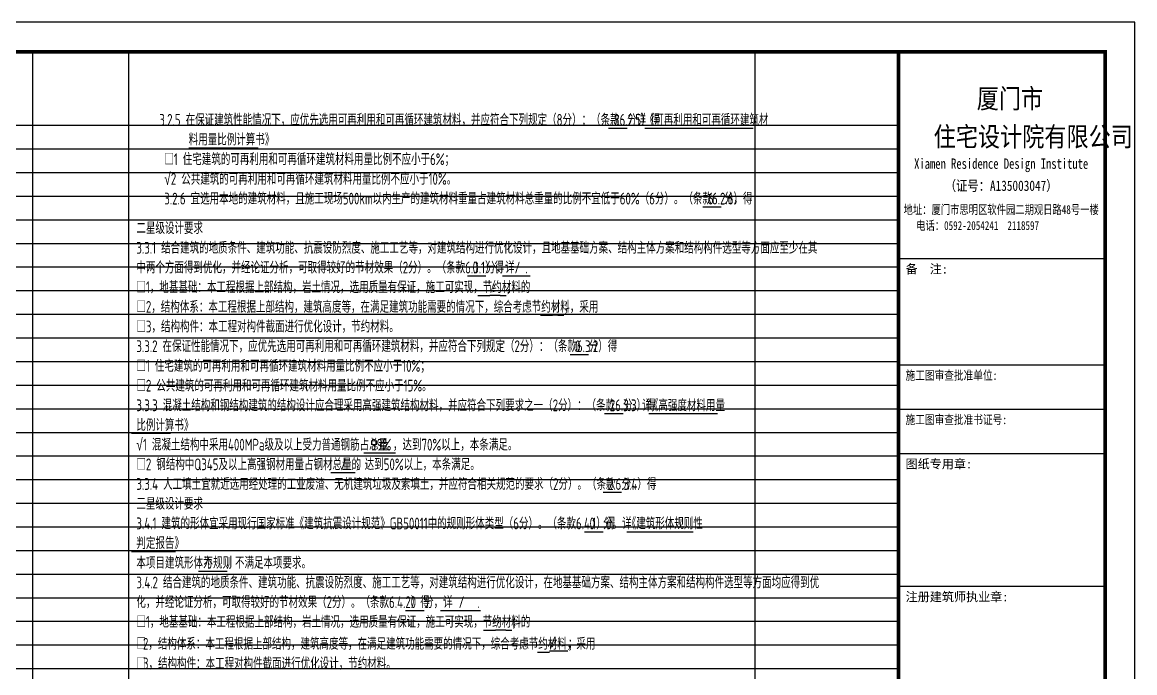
# Model space of a CAD drawing. Extents: x -441005 to 725361, y -182459 to 319313.
# Drawn here: x -276612 to -238950, y -113981 to -91950 of the extents above; entities that cross this region are included whole.
import ezdxf
from ezdxf.enums import TextEntityAlignment as Align

# ---------------------------------------------------------------- set-up
doc = ezdxf.new("R2010")
doc.units = 0
doc.header["$LTSCALE"] = 100
doc.layers.get('0').update_dxf_attribs({"linetype": 'CONTINUOUS'})
doc.layers.get('Defpoints').update_dxf_attribs({"linetype": 'CONTINUOUS'})
doc.layers.add('图框', color=7, linetype='CONTINUOUS')
doc.styles.add('HZTXT', font='TXT', dxfattribs={"bigfont": 'HZTXT'})
doc.styles.get("Standard").update_dxf_attribs({"font": 'tssdeng.shx', "bigfont": '1.shx'})
doc.styles.add('图框字型一', font='SimSun.ttf')

# ---------------------------------------------------------------- blocks, each defined once
blk = doc.blocks.new('A2+1_2')
at = {"layer": '图框'}
for p, q in [((81100, 34000), (88100, 34000)), ((81100, 30400), (88100, 30400)), ((81100, 28900), (88100, 28900)), ((81100, 27400), (88100, 27400)), ((81100, 22900), (88100, 22900))]:
    blk.add_line(p, q, dxfattribs=at)
blk.add_lwpolyline([(0, 0), (89100, 0), (89100, 42000), (0, 42000)], close=True, dxfattribs=at)
at = {"layer": '图框', "const_width": 120}
blk.add_lwpolyline([(2500, 1000), (88100, 1000), (88100, 41000), (2500, 41000)], close=True, dxfattribs=at)
blk.add_lwpolyline([(81100, 41000), (81100, 1000)], dxfattribs=at)
at = {"layer": '图框'}
for s, height, style, p in [('厦门市', 750, 'HZTXT', (83750, 39013)), ('住宅设计院有限公司', 750, 'HZTXT', (82290, 37723)), ('备  注:', 300, '图框字型一', (81342, 33490)), ('图纸专用章:', 300, '图框字型一', (81342, 26890)), ('注册建筑师执业章:', 300, '图框字型一', (81342, 22390))]:
    blk.add_text(s, height=height, dxfattribs=dict(at, style=style)).set_placement(p)
at = {"layer": '图框', "style": '图框字型一'}
for s, height, width, p in [('Xiamen Residence Design Institute', 350, 0.75, (84578, 37036)), ('（证号：A135003047）', 350, 0.8, (84578, 36288)), ('地址：厦门市思明区软件园二期观日路48号一楼', 300, 0.75, (84578, 35504)), ('电话：0592-2054241  2118597', 300, 0.75, (83781, 34964))]:
    blk.add_text(s, height=height, dxfattribs=dict(at, width=width)).set_placement(p, align=Align.CENTER)
at = {"layer": '图框', "style": '图框字型一', "width": 0.8}
for s, p in [('施工图审查批准单位:', (81342, 29890)), ('施工图审查批准书证号:', (81342, 28390))]:
    blk.add_text(s, height=300, dxfattribs=at).set_placement(p)

msp = doc.modelspace()

# ---------------------------------------------------------------- linework, layer by layer
at = {"color": 1}
for p, q in [((-256759.9, -95536.2), (-256135.3, -95536.2)), ((-255536.4, -95536.2), (-251863, -95536.2)), ((-270976.4, -96202.8), (-268622.6, -96202.8)), ((-253574.8, -98202.8), (-252950.2, -98202.8)), ((-261537.8, -100536.7), (-260913.2, -100536.7)), ((-259944, -100536.7), (-259416.3, -100536.7)), ((-261190.9, -101203.4), (-260781.6, -101203.4)), ((-260781.6, -101190), (-260431.7, -101190)), ((-260431.7, -101203.4), (-260227, -101203.4)), ((-259069.9, -101870), (-258660.7, -101870)), ((-258660.7, -101856.7), (-258481.2, -101856.7)), ((-258481.2, -101870), (-258276.6, -101870)), ((-258065.3, -103203.3), (-257440.7, -103203.3)), ((-256897.3, -105203.3), (-256272.7, -105203.3)), ((-255397.4, -105203.3), (-253071, -105203.3)), ((-272917.6, -105870), (-271593, -105870)), ((-265053.3, -106536.6), (-263976.4, -106536.6)), ((-266170.4, -107203.3), (-265341.2, -107203.3)), ((-256944.4, -107869.9), (-256319.8, -107869.9)), ((-257575.5, -109203.3), (-256950.9, -109203.3)), ((-256147.6, -109203.3), (-253899, -109203.3)), ((-272917.6, -109869.9), (-271424.4, -109869.9)), ((-270644.9, -110536.6), (-269675.7, -110536.6)), ((-263633, -111869.9), (-263008.4, -111869.9)), ((-261834.6, -111869.9), (-261210, -111869.9)), ((-260997, -112536.5), (-260587.7, -112536.5)), ((-260587.7, -112523.2), (-260237.7, -112523.2)), ((-260237.7, -112536.5), (-260033.1, -112536.5)), ((-259173.5, -113279.4), (-258764.3, -113279.4)), ((-258764.3, -113241.3), (-258139.5, -113241.3))]:
    msp.add_line(p, q, dxfattribs=at)
for p, q in [((-260353.2, -100536.7), (-259944, -100536.7)), ((-262448.4, -111869.9), (-261834.6, -111869.9)), ((-261210, -111869.9), (-261102.3, -111869.9))]:
    msp.add_line(p, q)
at = {"layer": 'Defpoints', "color": 1}
for p, q in [((-276250, -132950), (-276250, -92950)), ((-273000, -132950), (-273000, -92950)), ((-251800, -132950), (-251800, -92950)), ((-246950, -95450.1), (-325650, -95450.1)), ((-246950, -96250.1), (-325650, -96250.1)), ((-246950, -97050.1), (-325650, -97050.1)), ((-246950, -97850.1), (-325650, -97850.1)), ((-246950, -98650.1), (-325650, -98650.1)), ((-246950, -99450.1), (-325650, -99450.1)), ((-246950, -100250.1), (-325650, -100250.1)), ((-246950, -101050.1), (-325650, -101050.1)), ((-246950, -101850.1), (-325650, -101850.1)), ((-246950, -102650.1), (-325650, -102650.1)), ((-246950, -103450.1), (-325650, -103450.1)), ((-246950, -104250.1), (-325650, -104250.1)), ((-246950, -105050.1), (-325650, -105050.1)), ((-246950, -105850.1), (-325650, -105850.1)), ((-246950, -106650.1), (-325650, -106650.1)), ((-246950, -107450.1), (-325650, -107450.1)), ((-246950, -108250.1), (-325650, -108250.1)), ((-246950, -109050.1), (-325650, -109050.1)), ((-246950, -109850.1), (-325650, -109850.1)), ((-246950, -110650.1), (-325650, -110650.1)), ((-246950, -111450.1), (-325650, -111450.1)), ((-246950, -112250.1), (-325650, -112250.1)), ((-246950, -113050.1), (-325650, -113050.1)), ((-246950, -113850.1), (-325650, -113850.1))]:
    msp.add_line(p, q, dxfattribs=at)

# ---------------------------------------------------------------- block references
msp.add_blockref('A2+1_2', (-328050, -133950))

# ---------------------------------------------------------------- texts
at = {"width": 0.7}
for s, height, p in [('3.2.5 在保证建筑性能情况下，应优先选用可再利用和可再循环建筑材料，并应符合下列规定（8分）：（条款6.2.5）得', 399.989, (-271972.7, -95456.2)), ('分详', 399.99, (-256135.3, -95456.2)), (' □1 住宅建筑的可再利用和可再循环建筑材料用量比例不应小于6%；', 399.989, (-271972.7, -96789.5)), ('2 公共建筑的可再利用和可再循环建筑材料用量比例不应小于10%。', 399.989, (-271581.5, -97456.1)), (' 3.2.6 宜选用本地的建筑材料，且施工现场500km以内生产的建筑材料重量占建筑材料总重量的比例不宜低于60%（6分）。（条款6.2.6）得', 399.989, (-271972.7, -98122.8)), (' 分，', 399.99, (-253027.2, -98114.3)), (' 3.3.1 结合建筑的地质条件、建筑功能、抗震设防烈度、施工工艺等，对建筑结构进行优化设计，且地基基础方案、结构主体方案和结构构件选型等方面应至少在其', 399.992, (-272917.6, -99790.1)), (' 中两个方面得到优化，并经论证分析，可取得较好的节材效果（2分）。（条款6.3.1）得', 399.992, (-272917.6, -100456.7)), ('分，详', 399.99, (-260913.2, -100456.7)), (' □1，地基基础：本工程根据上部结构，岩土情况，选用质量有保证，施工可实现，节约材料的', 399.992, (-272917.6, -101123.4)), ('；', 400, (-260227, -101123.4)), (' □2，结构体系：本工程根据上部结构，建筑高度等，在满足建筑功能需要的情况下，综合考虑节约材料，采用', 399.99, (-272917.6, -101790)), (' □3，结构构件：本工程对构件截面进行优化设计，节约材料。', 399.993, (-272917.6, -102456.7)), (' 3.3.2 在保证性能情况下，应优先选用可再利用和可再循环建筑材料，并应符合下列规定（2分）：（条款6.3.2）得', 399.993, (-272917.6, -103123.3)), ('分', 400, (-257440.7, -103123.3)), (' □1 住宅建筑的可再利用和可再循环建筑材料用量比例不应小于10%；', 399.993, (-272917.6, -103790)), (' □2 公共建筑的可再利用和可再循环建筑材料用量比例不应小于15%。', 399.993, (-272917.6, -104456.7)), (' 3.3.3 混凝土结构和钢结构建筑的结构设计应合理采用高强建筑结构材料，并应符合下列要求之一（2分）：（条款6.3.3）得', 399.993, (-272917.6, -105123.3)), ('分。详', 399.99, (-256272.7, -105123.3)), ('1 混凝土结构中采用400MPa级及以上受力普通钢筋占总量', 399.993, (-272526.3, -106456.6)), ('，达到70%以上，本条满足。', 399.993, (-264061.9, -106456.6)), (' □2 钢结构中Q345及以上高强钢材用量占钢材总量的', 399.993, (-272917.6, -107123.3)), ('，达到50%以上，本条满足。', 399.993, (-265341.2, -107123.3)), (' 3.3.4 人工填土宜就近选用经处理的工业废渣、无机建筑垃圾及素填土，并应符合相关规范的要求（2分）。（条款6.3.4）得', 399.993, (-272917.6, -107789.9)), ('分。', 399.99, (-256319.8, -107789.9)), (' 3.4.1 建筑的形体宜采用现行国家标准《建筑抗震设计规范》GB50011中的规则形体类型（6分）。（条款6.4.1）得', 399.993, (-272917.6, -109123.3)), ('分。详', 399.99, (-256950.9, -109123.3)), (' 本项目建筑形体为', 399.99, (-272917.6, -110456.6)), ('，不满足本项要求。', 399.99, (-269732.4, -110456.6)), (' 3.4.2 结合建筑的地质条件、建筑功能、抗震设防烈度、施工工艺等，对建筑结构进行优化设计，在地基基础方案、结构主体方案和结构构件选型等方面均应得到优', 399.993, (-272917.6, -111123.2)), (' 化，并经论证分析，可取得较好的节材效果（2分）。（条款6.4.2）得', 399.993, (-272917.6, -111789.9)), ('分，详', 399.99, (-263008.4, -111789.9)), ('.', 400, (-261210, -111789.9)), (' □1，地基基础：本工程根据上部结构，岩土情况，选用质量有保证，施工可实现，节约材料的', 399.993, (-272917.6, -112456.5)), ('；', 400, (-260033.1, -112456.5)), (' □', 399.99, (-272917.6, -113199.4)), ('2，结构体系：本工程根据上部结构，建筑高度等，在满足建筑功能需要的情况下，综合考虑节约材料，采用', 399.988, (-272526.3, -113199.4)), (' □', 399.99, (-272917.6, -113866)), ('3，结构构件：本工程对构件截面进行优化设计，节约材料。', 399.984, (-272526.3, -113866))]:
    msp.add_text(s, height=height, dxfattribs=at).set_placement(p)
at = {"color": 6}
for s, height, width, p in [(' 8 ', 399.99, 0.7, (-256759.9, -95456.2)), ('《可再利用和可再循环建筑材', 399.989, 0.7, (-255536.4, -95456.2)), ('料用量比例计算书》', 399.99, 0.7, (-270976.4, -96122.8)), (' √', 399.99, 0.7, (-271972.7, -97456.1)), (' 6 ', 399.99, 0.7, (-253574.8, -98122.8)), (' 0 ', 399.99, 0.7, (-261537.8, -100456.7)), ('/ .', 399.99, 0.7, (-259944, -100456.7)), ('/ ', 333.33, 0.7, (-260781.6, -101123.4)), ('/', 333.3, 0.7, (-258660.7, -101790)), ('；', 400, 0.7, (-258276.6, -101790)), (' 0 ', 399.99, 0.7, (-258065.3, -103123.3)), ('《高强度材料用量', 399.99, 0.7, (-255397.4, -105123.3)), (' 2 ', 399.99, 0.7, (-256897.3, -105123.3)), (' 比例计算书》', 399.99, 0.7, (-272917.6, -105790)), (' √', 399.99, 0.7, (-272917.6, -106456.6)), (' 99% ', 399.99, 0.7, (-264981, -106456.6)), ('  / ', 399.99, 0.7, (-266170.4, -107123.3)), (' 2 ', 399.99, 0.7, (-256944.4, -107789.9)), (' 0 ', 399.99, 0.7, (-257575.5, -109123.3)), ('《建筑形体规则性', 399.99, 0.7, (-256147.6, -109123.3)), (' 判定报告》', 399.99, 0.7, (-272917.6, -109789.9)), (' 不规则 ', 399.99, 0.7, (-270644.9, -110456.6)), (' 0 ', 399.99, 0.7, (-263633, -111789.9)), ('/  ', 399.99, 0.7, (-261834.6, -111789.9)), ('/ ', 333.33, 0.7, (-260587.7, -112456.5)), ('/ ', 399.99, 0.8, (-258764.3, -113161.3)), ('；', 400, 0.7, (-258139.5, -113199.4))]:
    msp.add_text(s, height=height, dxfattribs=dict(at, width=width)).set_placement(p)
at = {"color": 4, "width": 0.7}
for s, p in [(' 二星级设计要求', (-272917.6, -99123.4)), (' 三星级设计要求', (-272917.6, -108456.6))]:
    msp.add_text(s, height=399.99, dxfattribs=at).set_placement(p)

doc.saveas('drawing.dxf')
